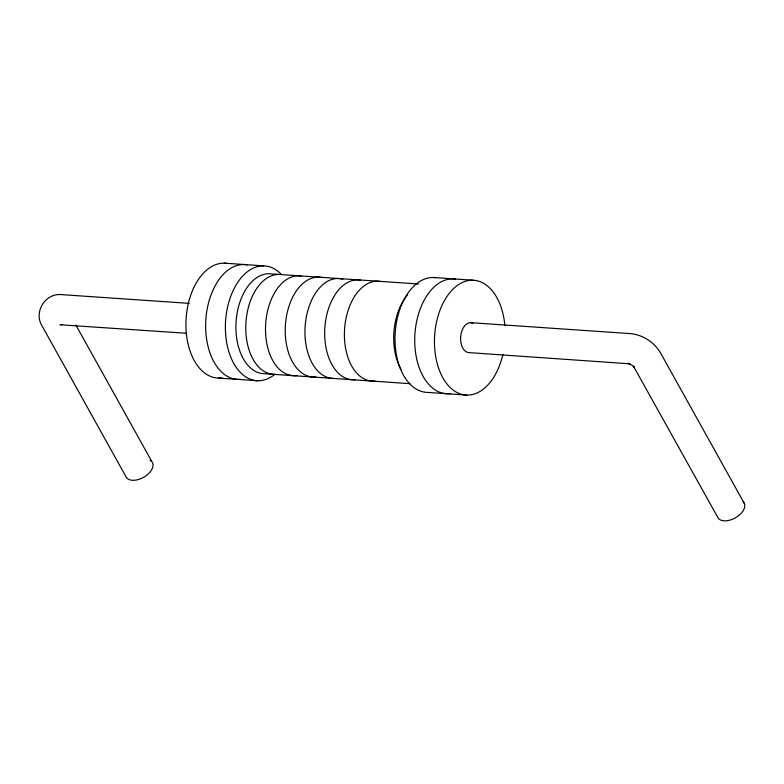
<?xml version="1.0" encoding="UTF-8"?>
<svg xmlns="http://www.w3.org/2000/svg" width="784" height="784" viewBox="0 0 784 784"><rect width="100%" height="100%" fill="white"/><g stroke="black" fill="none" stroke-linecap="round" stroke-linejoin="round"><path stroke-width="1.18" d="M62.593 324.4L60.005 324.762L186.523 333.269M224.214 263.159L263.659 265.864M433.287 277.497L472.732 280.202M418.578 284.004L269.196 273.763A50.039 30.664 -86.1 0 0 236.004 323.096A50.039 30.664 -86.1 0 0 264.159 373.684L409.924 383.67M189.277 303.379L61.75 294.637C45.403 292.706 33.359 311.993 42.062 325.919L125.95 476.643A15.014 8.634 -29.1 0 0 142.688 477.789A15.014 8.634 -29.1 0 0 152.645 462.991L75.852 325.017M470.596 322.665L630.914 333.651C643.056 334.974 654.268 342.314 660.481 352.82L744.379 503.544M218.413 378.064L257.867 380.769M466.941 395.097L427.496 392.402A57.536 35.26 -86.1 0 1 395.224 332.357A57.536 35.26 -86.1 0 1 435.581 277.663M333.19 378.417A50.039 30.664 -86.1 0 1 305.309 324.096A50.039 30.664 -86.1 0 1 342.784 279.153M355.211 379.672A50.039 30.664 -86.1 0 1 324.762 329.182A50.039 30.664 -86.1 0 1 360.238 280.035M315.756 376.967A50.039 30.664 -86.1 0 1 285.366 325.536A50.039 30.664 -86.1 0 1 321.92 277.526M297.195 375.467A50.039 30.664 -86.1 0 1 265.551 326.066A50.039 30.664 -86.1 0 1 301.066 275.978M274.018 374.36A50.039 30.664 -86.1 0 1 245.862 323.772A50.039 30.664 -86.1 0 1 279.065 274.439M274.959 374.223A57.536 35.26 -86.1 0 1 225.527 321.773A57.536 35.26 -86.1 0 1 280.907 273.93M245.078 264.571A57.536 35.26 -86.1 0 1 247.372 264.865M240.443 379.348A57.536 35.26 -86.1 0 1 205.682 323.116A57.536 35.26 -86.1 0 1 243.932 264.512M221.882 377.859A57.536 35.26 -86.1 0 1 185.994 320.842A57.536 35.26 -86.1 0 1 226.498 263.336M502.897 354.407A57.536 35.26 -86.1 0 1 446.488 383.347A57.536 35.26 -86.1 0 1 453.025 289.11A57.536 35.26 -86.1 0 1 504.886 325.713M450.682 393.548A57.536 35.26 -86.1 0 1 414.795 336.522A57.536 35.26 -86.1 0 1 455.308 279.016M400.996 369.421A50.039 30.664 -86.1 0 1 407.425 294.97M374.938 381.024A50.039 30.664 -86.1 0 1 344.49 330.534A50.039 30.664 -86.1 0 1 379.956 281.387M472.948 323.224A15.014 9.202 -86.1 0 0 460.816 335.503A15.014 9.202 -86.1 0 0 469.087 352.633L629.826 363.815L628.141 363.364L631.532 364.913L634.383 367.402L633.433 366.157L717.683 517.195A15.014 8.634 -29.1 0 0 736.137 517.381A15.014 8.634 -29.1 0 0 743.046 501.711M149.96 460.257A15.014 8.634 -29.1 0 1 151.312 461.159"/></g></svg>
